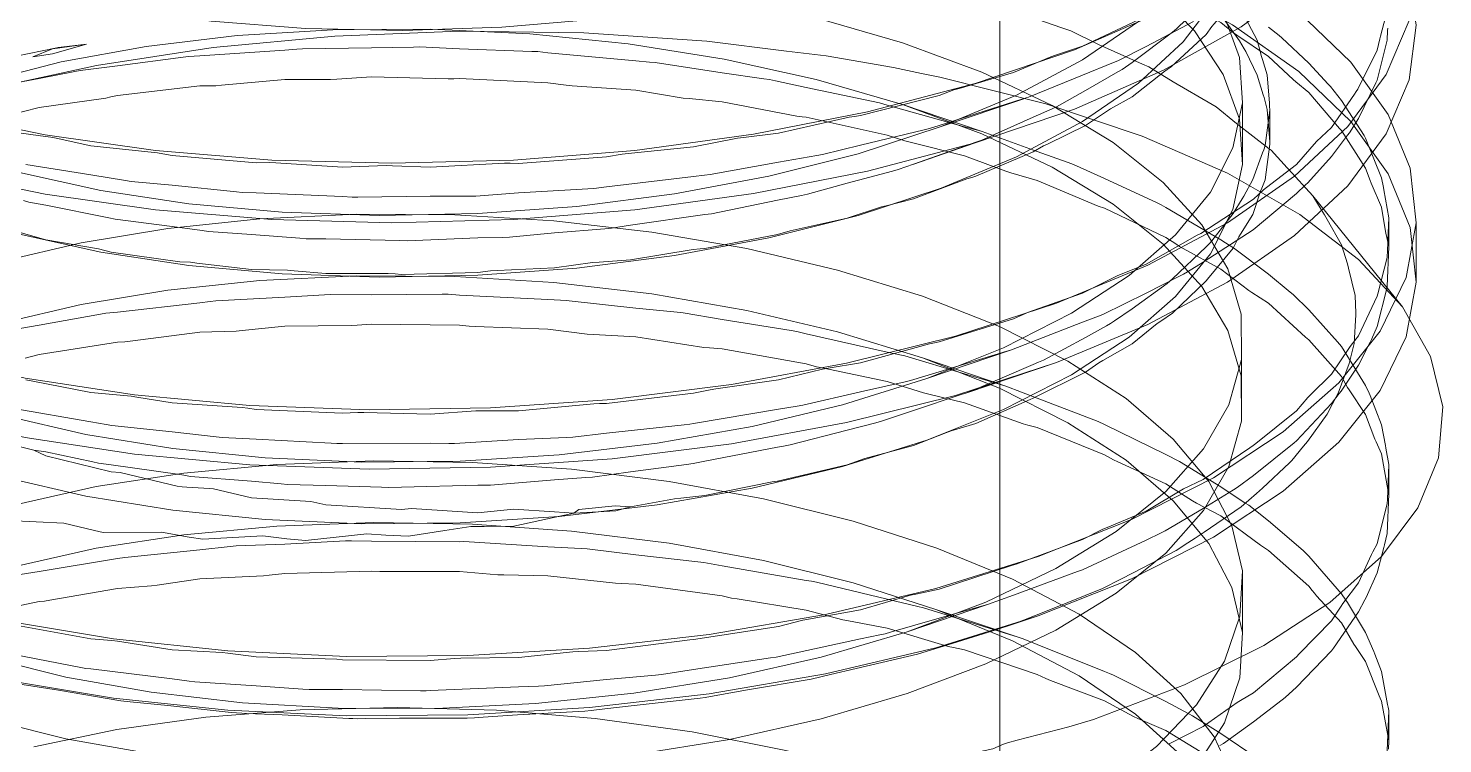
# Model space of a CAD drawing. Header units: millimetres. Extents: x 6 to 294, y 6 to 294.
# Drawn here: x 117.94 to 125.8, y 135.1 to 139.08 of the extents above; entities that cross this region are included whole.
import ezdxf

# ---------------------------------------------------------------- set-up
doc = ezdxf.new("R2010")
doc.units = ezdxf.units.MM
doc.linetypes.add('HIDDEN', pattern=[3, 2, -1])
doc.layers.add('M-VIEW', color=7, linetype='CONTINUOUS', lineweight=0)
doc.layers.add('M-VIEW-HIDD', color=8, linetype='HIDDEN', lineweight=0)

msp = doc.modelspace()

# ---------------------------------------------------------------- linework, layer by layer
at = {"layer": 'M-VIEW', "lineweight": 0}
msp.add_line((123.3368, 134.013), (123.3368, 139.7624), dxfattribs=at)
at = {"layer": 'M-VIEW-HIDD', "lineweight": 0}
for p, q in [((123.0113, 138.5295), (123.4697, 138.6839)), ((122.7967, 138.6523), (123.2395, 138.5011)), ((124.6858, 138.3189), (124.6858, 138.6615)), ((124.8377, 138.4323), (124.8377, 138.6202)), ((122.8586, 138.3203), (123.2003, 138.4383)), ((125.0753, 138.1453), (125.5738, 137.5276)), ((125.4973, 137.8608), (125.4973, 138.0221)), ((125.6493, 137.6646), (125.6493, 137.9941)), ((122.9317, 137.1304), (123.4028, 137.2896)), ((122.9067, 137.2447), (123.3699, 137.0879)), ((123.1538, 137.0509), (123.6523, 137.2185)), ((124.68, 136.8926), (124.68, 137.2351)), ((125.4973, 136.487), (125.4973, 136.6528)), ((124.6847, 135.7189), (124.6847, 136.0615)), ((122.8223, 135.7224), (123.2694, 135.8748)), ((122.9867, 135.8458), (123.4386, 135.6935)), ((123.4177, 135.7668), (123.551, 135.8117)), ((125.4973, 135.1184), (125.4973, 135.2858))]:
    msp.add_line(p, q, dxfattribs=at)
for points in [[(120.4281, 141.8435), (121.1035, 141.8006), (121.7685, 141.7219), (122.4116, 141.6081), (123.0217, 141.4608), (123.5884, 141.282), (124.1018, 141.0743), (124.553, 140.8407), (124.9344, 140.5849), (125.2394, 140.3107), (125.4626, 140.0224), (125.6002, 139.7244), (125.6498, 139.4214), (125.6107, 139.1182), (125.4834, 138.8193), (125.2702, 138.5296), (124.9748, 138.2535), (124.6021, 137.9953)], [(124.355, 138.9992), (124.5364, 139.2393), (124.6481, 139.4873), (124.688, 139.7394), (124.6556, 139.9916), (124.5513, 140.2402), (124.377, 140.4813), (124.1358, 140.7113), (123.8316, 140.9267), (123.4699, 141.1242), (123.0569, 141.301), (122.5997, 141.4545), (122.1061, 141.5824), (121.5849, 141.6832), (121.0448, 141.7556), (120.4954, 141.7988), (119.946, 141.8125), (119.4063, 141.797)], [(120.4281, 141.514), (121.1035, 141.4711), (121.7685, 141.3923), (122.4116, 141.2786), (123.0217, 141.1312), (123.5884, 140.9524), (124.1018, 140.7447), (124.553, 140.5112), (124.9344, 140.2554), (125.2394, 139.9812), (125.4626, 139.6929), (125.6002, 139.3949), (125.6498, 139.0919), (125.6107, 138.7886), (125.4834, 138.4898), (125.2702, 138.2001), (124.9748, 137.924), (124.6021, 137.6658)], [(117.9961, 139.275), (118.4581, 139.1819), (118.9555, 139.1145), (119.4795, 139.0744), (120.0211, 139.063), (120.5711, 139.0807), (121.1198, 139.1279), (121.6578, 139.2043), (122.1758, 139.3089), (122.6648, 139.4405), (123.1164, 139.5973), (123.5228, 139.7771), (123.8769, 139.9772), (124.1727, 140.1948), (124.405, 140.4265), (124.5698, 140.6689), (124.6643, 140.9182), (124.6868, 141.1707)], [(123.7349, 137.4928), (124.0548, 137.7025), (124.3137, 137.9278), (124.5071, 138.1651), (124.6319, 138.4109), (124.6858, 138.6615), (124.668, 138.913), (124.5786, 139.1617), (124.4193, 139.4037), (124.1928, 139.6355), (123.903, 139.8534), (123.5548, 140.0544), (123.1542, 140.2353), (122.7082, 140.3937), (122.2242, 140.5272), (121.7107, 140.6341), (121.1764, 140.713)], [(125.0969, 138.4459), (125.1795, 138.5244), (125.3072, 138.7095), (125.3171, 138.7242), (125.3266, 138.7361), (125.4332, 138.9538), (125.4476, 139.0162), (125.4515, 139.0309), (125.4893, 139.1714), (125.4941, 139.3119), (125.4946, 139.3262), (125.4973, 139.3933), (125.4598, 139.6051), (125.4572, 139.6175), (125.3694, 139.8323), (125.332, 139.8977), (125.3227, 139.912), (125.2347, 140.0438), (125.1234, 140.1801), (125.1109, 140.1933), (125.0543, 140.2519), (124.8397, 140.4473), (124.8301, 140.4548)], [(123.7349, 137.1502), (124.0548, 137.36), (124.3137, 137.5852), (124.5071, 137.8225), (124.6319, 138.0683), (124.6858, 138.3189), (124.668, 138.5704), (124.5786, 138.8191), (124.4193, 139.0611), (124.1928, 139.2929), (123.903, 139.5108), (123.5548, 139.7118), (123.1542, 139.8927), (122.7082, 140.0511), (122.2242, 140.1846), (121.7107, 140.2915), (121.1764, 140.3705)], [(116.4864, 138.9237), (116.9439, 138.7498), (117.4627, 138.602), (118.0338, 138.4833), (118.6475, 138.3964), (119.2931, 138.3432), (119.9596, 138.3251), (120.6353, 138.3429), (121.3088, 138.3968), (121.9683, 138.4864), (122.6024, 138.6106), (123.2003, 138.7678), (123.7517, 138.9558), (124.2469, 139.1718), (124.6776, 139.4125), (125.0362, 139.6744), (125.3166, 139.9534), (125.5139, 140.2451)], [(122.5288, 140.2126), (123.1316, 140.0593), (123.689, 139.8748), (124.1914, 139.662), (124.6301, 139.424), (124.9976, 139.1645), (125.2876, 138.8873), (125.495, 138.5968), (125.6162, 138.2975), (125.6493, 137.9941), (125.5935, 137.6913), (125.4499, 137.3939), (125.221, 137.1064), (124.9106, 136.8333), (124.5242, 136.5789), (124.0683, 136.3471), (123.551, 136.1412), (122.981, 135.9645)], [(124.8229, 139.9925), (124.833, 139.865), (124.8343, 139.849), (124.8377, 139.8002), (124.8095, 139.6042), (124.8029, 139.5883), (124.7421, 139.4119), (124.7023, 139.3489), (124.6928, 139.3341), (124.6327, 139.2228), (124.5281, 139.0998), (124.515, 139.0847), (124.4836, 139.0415), (124.2887, 138.8605), (124.2673, 138.8469), (124.2472, 138.8315), (124.0719, 138.6943), (123.9513, 138.6272)], [(116.4864, 138.5942), (116.9439, 138.4202), (117.4627, 138.2724), (118.0338, 138.1538), (118.6475, 138.0669), (119.2931, 138.0137), (119.9596, 137.9955), (120.6353, 138.0134), (121.3088, 138.0673), (121.9683, 138.1569), (122.6024, 138.2811), (123.2003, 138.4383), (123.7517, 138.6263), (124.2469, 138.8422), (124.6776, 139.083), (125.0362, 139.3449), (125.3166, 139.6239), (125.5139, 139.9156)], [(122.5288, 139.8831), (123.1316, 139.7297), (123.689, 139.5453), (124.1914, 139.3325), (124.6301, 139.0945), (124.9976, 138.8349), (125.2876, 138.5578), (125.495, 138.2673), (125.6162, 137.968), (125.6493, 137.6646), (125.5935, 137.3618), (125.4499, 137.0644), (125.221, 136.7769), (124.9106, 136.5038), (124.5242, 136.2494), (124.0683, 136.0175), (123.551, 135.8117), (122.981, 135.635)], [(122.6688, 139.8577), (122.6974, 139.8528), (123.1403, 139.7343), (123.2395, 139.6954), (123.2673, 139.6865), (123.5438, 139.6015), (123.7629, 139.5047), (123.7888, 139.4953), (123.918, 139.4501), (124.2338, 139.292), (124.2592, 139.2815), (124.5642, 139.1064), (124.6349, 139.0501), (124.6533, 139.0375), (124.8301, 138.9193)], [(122.3419, 139.4555), (122.6317, 139.3991), (122.7159, 139.3823), (122.8971, 139.3273), (123.1787, 139.253), (123.2454, 139.2352), (123.4145, 139.1699), (123.6812, 139.0779), (123.7312, 139.0605)], [(116.8317, 138.6978), (117.1285, 138.5378), (117.4836, 138.3954), (117.8908, 138.2733), (118.3431, 138.1743), (118.8327, 138.1006), (119.351, 138.0538), (119.8893, 138.0353), (120.4381, 138.046), (120.988, 138.0861), (121.5294, 138.1555), (122.0531, 138.2534), (122.5499, 138.3786), (123.0113, 138.5295), (123.4293, 138.704), (123.7966, 138.8995), (124.107, 139.1131), (124.355, 139.3418)], [(117.9144, 138.1185), (117.944, 138.1101), (118.0382, 138.0923), (118.3874, 138.0229), (118.4232, 138.0153), (118.7823, 137.9687), (118.9063, 137.9513), (118.9413, 137.946), (119.1811, 137.9301), (119.4484, 137.9091), (119.4843, 137.9059), (119.5925, 137.9052), (120.0043, 137.8971), (120.0449, 137.8956), (120.4375, 137.9105), (120.5765, 137.914), (120.6139, 137.9146), (120.863, 137.9384), (121.1437, 137.9619), (121.1807, 137.9647), (121.285, 137.9808), (121.6994, 138.0404), (121.7363, 138.045), (122.1022, 138.1208), (122.235, 138.1471), (122.2689, 138.1536), (122.4897, 138.2144), (122.7403, 138.2822), (122.7727, 138.2906), (122.8579, 138.3205), (123.2035, 138.442), (123.2378, 138.4537), (123.523, 138.5807), (123.6271, 138.6281), (123.6525, 138.6393), (123.8134, 138.729), (123.9934, 138.8339), (124.0161, 138.8469), (124.0719, 138.8858), (124.296, 139.0536), (124.3191, 139.0722), (124.4836, 139.2333)], [(124.5314, 139.1953), (124.669, 139.0061), (124.6942, 138.9616), (124.7029, 138.9466), (124.7665, 138.8151), (124.8003, 138.7057), (124.8052, 138.6902), (124.8229, 138.6236)], [(124.6873, 139.1588), (124.7665, 139.0091), (124.791, 138.9179), (124.7959, 138.9026), (124.8229, 138.8166)], [(117.8597, 138.4983), (118.0353, 138.4744), (118.0652, 138.4706), (118.0952, 138.4645), (118.2886, 138.4228), (118.6573, 138.3825), (118.6869, 138.3774), (118.7387, 138.3677), (119.2059, 138.3282), (119.2824, 138.3289), (119.3149, 138.3272), (119.6855, 138.3045), (119.929, 138.3123), (119.963, 138.3113), (120.173, 138.3032), (120.5848, 138.3254), (120.6167, 138.3251), (120.6636, 138.3244), (121.1526, 138.3616), (121.2394, 138.3764), (121.2723, 138.38), (121.6354, 138.4161), (121.8806, 138.4642), (121.9135, 138.4686), (122.1072, 138.4925), (122.4995, 138.5806), (122.529, 138.5853), (122.5635, 138.5905), (123, 138.7021), (123.0825, 138.7329), (123.1107, 138.7414), (123.4124, 138.8291), (123.6199, 138.9162), (123.6466, 138.9254), (123.7967, 138.975), (124.107, 139.1223)], [(117.9266, 138.3189), (118.2886, 138.262), (118.4804, 138.2299), (118.5118, 138.2249), (118.7387, 138.2042), (119.0975, 138.167), (119.1292, 138.164), (119.2059, 138.1617), (119.6855, 138.1409), (119.7395, 138.1379), (119.7714, 138.1364), (120.173, 138.1424), (120.3919, 138.1429), (120.4262, 138.1433), (120.6636, 138.1605), (121.0492, 138.1837), (121.0822, 138.186), (121.1526, 138.1952), (121.6354, 138.2528), (121.697, 138.2594), (121.7281, 138.2631), (122.1072, 138.3317), (122.32, 138.3682), (122.3519, 138.374), (122.5635, 138.4262), (122.9167, 138.511), (122.946, 138.5184), (123, 138.5356), (123.4124, 138.6661), (123.4702, 138.6843), (123.4957, 138.6926), (123.7967, 138.8141), (123.9683, 138.8843), (123.993, 138.8948), (124.1493, 138.9739), (124.4127, 139.112)], [(122.345, 135.5821), (122.8223, 135.7224), (123.2594, 135.8873), (123.6488, 136.0743), (123.9839, 136.2807), (124.2587, 136.5034), (124.4685, 136.7392), (124.6098, 136.9843), (124.68, 137.2351), (124.678, 137.4878), (124.6038, 137.7384), (124.4586, 137.9831), (124.2451, 138.2182), (123.9668, 138.4401), (123.6285, 138.6455), (123.2363, 138.8314), (122.7967, 138.9949), (122.3174, 139.1338)], [(124.3578, 136.5165), (124.4668, 136.5688), (124.7258, 136.7448), (124.7437, 136.7573), (124.7593, 136.7695), (124.9844, 136.9504), (125.0481, 137.0242), (125.0617, 137.0378), (125.1795, 137.1535), (125.2788, 137.3018), (125.289, 137.315), (125.3296, 137.3664), (125.4332, 137.5869), (125.4366, 137.6002), (125.4893, 137.8025), (125.492, 137.8827), (125.4925, 137.8974), (125.4973, 138.0221), (125.4706, 138.1772), (125.4679, 138.191), (125.4572, 138.2439), (125.3694, 138.4657), (125.3606, 138.4796), (125.2347, 138.6748), (125.1741, 138.7514), (125.1616, 138.7652), (125.0543, 138.8805), (124.904, 139.0222), (124.8888, 139.0346), (124.8301, 139.081)], [(124.3578, 137.7098), (124.3795, 137.7233), (124.4668, 137.7767), (124.7437, 137.9561), (124.9844, 138.1576), (125.0349, 138.2049), (125.0481, 138.2176), (125.1795, 138.3637), (125.2684, 138.481), (125.2788, 138.4951), (125.3296, 138.5738), (125.4262, 138.7713), (125.4332, 138.7861), (125.4893, 139.0097), (125.4914, 139.0622), (125.492, 139.0761)], [(115.34, 137.3968), (115.5421, 137.6665), (115.8291, 137.9232), (116.196, 138.1625), (116.6365, 138.3802), (117.1431, 138.5727), (117.7071, 138.7366), (118.319, 138.8692), (118.9681, 138.9682), (119.6435, 139.0319), (120.3335, 139.0592), (121.0264, 139.0496), (121.7103, 139.0033), (122.1521, 138.9485), (122.3728, 138.9227), (122.7472, 138.8565), (122.9019, 138.8233), (123.0045, 138.8043), (123.5928, 138.6551), (124.1281, 138.476)], [(116.41, 137.3778), (116.3271, 137.5705), (116.3164, 137.7657), (116.3779, 137.9595), (116.5107, 138.1482), (116.7125, 138.3279), (116.9797, 138.495), (117.3077, 138.6461), (117.6909, 138.7782), (118.1227, 138.8885), (118.5956, 138.9745), (119.1013, 139.0344), (119.6313, 139.0664), (120.1763, 139.0697), (120.7268, 139.0436), (121.2734, 138.9881), (121.8067, 138.9037), (122.3174, 138.7913)], [(116.8317, 138.3552), (117.1285, 138.1953), (117.4836, 138.0528), (117.8908, 137.9308), (118.3431, 137.8318), (118.8327, 137.758), (119.351, 137.7112), (119.8893, 137.6928), (120.4381, 137.7034), (120.988, 137.7435), (121.5294, 137.8129), (122.0531, 137.9108), (122.5499, 138.036), (123.0113, 138.1869), (123.4293, 138.3614), (123.7966, 138.5569), (124.107, 138.7705), (124.355, 138.9992)], [(123.7312, 139.0605), (123.8858, 138.9852), (124.1301, 138.8763), (124.1647, 138.8607), (124.2996, 138.777), (124.5167, 138.6512), (124.5381, 138.6387), (124.6513, 138.5472), (124.8339, 138.4062), (124.8445, 138.398), (124.9327, 138.3006), (124.9401, 138.2925), (125.0753, 138.1453), (125.1222, 138.0691), (125.1406, 138.0384), (125.1556, 138.0124), (125.2357, 137.8723), (125.2688, 137.7673), (125.2748, 137.7436), (125.3114, 137.5919), (125.3151, 137.4927), (125.3148, 137.4839), (125.3053, 137.3238), (125.3015, 137.309), (125.2784, 137.2129), (125.2167, 137.0485), (125.2056, 137.028), (125.1857, 136.9901), (125.1547, 136.9329), (125.0466, 136.7794), (125.0249, 136.7539), (124.9598, 136.6747), (124.9458, 136.6609), (124.7972, 136.5206), (124.7622, 136.491), (124.6778, 136.4175), (124.4723, 136.2765), (124.4216, 136.2438), (124.3814, 136.2172), (124.3164, 136.1753), (124.0771, 136.0508), (124.0087, 136.0165), (123.9066, 135.9637), (123.6179, 135.8474), (123.5305, 135.8127), (123.4177, 135.7668), (123.3043, 135.7305), (123.1026, 135.6683), (122.8802, 135.5992)], [(118.2643, 138.9862), (118.1061, 138.9675), (118.0893, 138.9656), (117.7999, 138.9055), (117.5725, 138.8629), (117.5389, 138.8568), (117.2778, 138.7833), (117.0796, 138.7298), (117.0473, 138.7211), (116.8183, 138.6361), (116.6738, 138.5813), (116.623, 138.5623), (116.4283, 138.4678), (116.3226, 138.4111), (116.2961, 138.3973), (116.272, 138.3842), (116.1135, 138.2822), (116.0435, 138.2262), (116.0031, 138.1946), (115.8783, 138.0837), (115.8397, 138.0306), (115.8115, 137.9916), (115.7256, 137.8767)], [(117.6639, 138.7329), (118, 138.7963), (118.1986, 138.8357), (118.2291, 138.8414), (118.4365, 138.8662), (118.8004, 138.9141), (118.8311, 138.9178), (118.8928, 138.9213), (119.3646, 138.954), (119.4318, 138.9595), (119.4637, 138.9617), (119.8474, 138.9657), (120.0797, 138.971), (120.114, 138.9714), (120.3364, 138.9609), (120.7378, 138.9468), (120.7706, 138.9454), (120.827, 138.9395), (121.3145, 138.8941), (121.3907, 138.8878), (121.4226, 138.8849), (121.7941, 138.8281), (122.0255, 138.795), (122.0582, 138.79), (122.0906, 138.7827), (122.2613, 138.7459), (122.6688, 138.6609)], [(117.965, 138.9172), (118.0748, 138.9337), (118.2643, 138.9862)], [(117.965, 138.9172), (118.0748, 138.9602), (118.2643, 138.9862)], [(122.7004, 135.713), (122.7307, 135.722), (123, 135.7989), (123.2694, 135.8748), (123.4124, 135.9269), (123.7694, 136.0577), (123.7967, 136.0682), (124.1493, 136.2324), (124.2335, 136.2727), (124.2552, 136.2834), (124.4668, 136.4075), (124.6354, 136.5117), (124.6548, 136.524), (124.746, 136.5916), (124.9724, 136.7736), (124.9844, 136.7834), (125.1795, 136.9921), (125.2223, 137.0463), (125.2326, 137.0597), (125.3296, 137.2048), (125.3943, 137.3322), (125.4015, 137.3467), (125.4332, 137.4197), (125.4876, 137.6293), (125.4896, 137.6425), (125.4973, 137.8608), (125.4851, 137.9217), (125.4823, 137.9358), (125.4572, 138.0823), (125.4006, 138.2149), (125.3945, 138.2295), (125.3694, 138.2982), (125.2358, 138.5066), (125.2249, 138.5183), (125.0543, 138.7193), (124.9814, 138.7775), (124.9659, 138.7902), (124.8301, 138.9193)], [(117.826, 138.5915), (118, 138.6355), (118.3702, 138.6879), (118.3985, 138.6938), (118.4365, 138.7022), (118.8928, 138.7548), (118.9818, 138.7564), (119.014, 138.759), (119.3646, 138.7908), (119.6197, 138.7898), (119.6534, 138.7918), (119.8474, 138.8048), (120.2721, 138.7939), (120.3036, 138.795), (120.3364, 138.7964), (120.827, 138.773), (120.9288, 138.7587), (120.9622, 138.756), (121.3145, 138.7312), (121.5776, 138.6877), (121.611, 138.6843), (121.7941, 138.6672), (122.2092, 138.5877), (122.2391, 138.5839), (122.2613, 138.5812), (122.7114, 138.4822), (122.8097, 138.4496), (122.8392, 138.4419), (123.1403, 138.3661), (123.3699, 138.2807), (123.3979, 138.2723), (123.5438, 138.2304), (123.8839, 138.0877), (123.918, 138.0765), (124.2592, 137.9139), (124.3148, 137.8773), (124.3352, 137.8636)], [(122.345, 135.2395), (122.8223, 135.3799), (123.2594, 135.5447), (123.6488, 135.7317), (123.9839, 135.9381), (124.2587, 136.1609), (124.4685, 136.3966), (124.6098, 136.6417), (124.68, 136.8926), (124.678, 137.1452), (124.6038, 137.3958), (124.4586, 137.6405), (124.2451, 137.8756), (123.9668, 138.0975), (123.6285, 138.3029), (123.2363, 138.4888), (122.7967, 138.6523), (122.3174, 138.7913)], [(124.8229, 138.8166), (124.8343, 138.6592), (124.8357, 138.6435), (124.8377, 138.6202), (124.8106, 138.4244), (124.8029, 138.4001), (124.7968, 138.3837), (124.7421, 138.2351), (124.6928, 138.1427), (124.6833, 138.1278), (124.6327, 138.0468), (124.515, 137.8951), (124.5012, 137.8803), (124.4836, 137.8611), (124.296, 137.6831), (124.2673, 137.6585), (124.0719, 137.517), (123.9738, 137.4507), (123.9513, 137.4358)], [(117.8884, 137.9429), (118.0382, 137.8996), (118.331, 137.8499), (118.3647, 137.8411), (118.4002, 137.8321), (118.7823, 137.778), (118.8413, 137.7756), (118.8769, 137.7711), (119.1811, 137.736), (119.3811, 137.7322), (119.4168, 137.7287), (119.5925, 137.7127), (119.939, 137.7139), (119.9783, 137.7109), (120.0127, 137.7086), (120.4375, 137.7194), (120.5071, 137.7276), (120.545, 137.7291), (120.863, 137.7442), (121.0748, 137.774), (121.1115, 137.7763), (121.285, 137.7885), (121.6332, 137.8462), (121.6723, 137.8495), (121.6994, 137.852), (122.1022, 137.9295), (122.1717, 137.9501), (122.2061, 137.9574), (122.4897, 138.0202), (122.6803, 138.0838), (122.7123, 138.0916), (122.8579, 138.1285), (123.1538, 138.2396), (123.1865, 138.2487), (123.2035, 138.2536), (123.523, 138.3892), (123.5796, 138.4223), (123.6053, 138.4343), (123.8134, 138.5348), (123.9513, 138.6272)], [(124.8229, 138.6236), (124.8366, 138.4453), (124.8377, 138.4323), (124.8106, 138.2343), (124.7918, 138.1863), (124.7857, 138.1712), (124.7421, 138.0411), (124.6749, 137.9313), (124.6654, 137.916), (124.6327, 137.8539), (124.4916, 137.6827), (124.4836, 137.6732), (124.296, 137.4927), (124.2308, 137.4487), (124.211, 137.4357), (124.0719, 137.3233), (123.909, 137.2292), (123.8864, 137.2165), (123.8134, 137.166), (123.523, 137.0204), (123.505, 137.0143), (123.2035, 136.8811), (123.0975, 136.8488), (123.067, 136.8398), (123.0371, 136.8284), (122.8579, 136.7583), (122.5879, 136.6857)], [(122.6688, 138.6609), (122.7114, 138.6488), (123.1403, 138.5287), (123.2125, 138.5088), (123.2395, 138.5011), (123.5438, 138.3914), (123.7367, 138.3216), (123.7629, 138.3118), (123.918, 138.2416), (124.2112, 138.1055), (124.2338, 138.0947), (124.2592, 138.0804), (124.5642, 137.9004), (124.617, 137.8675), (124.6349, 137.856), (124.8301, 137.7091)], [(117.9266, 137.1232), (117.9556, 137.1178), (118.2886, 137.0526), (118.5118, 137.0322), (118.5433, 137.0273), (118.7387, 136.9946), (119.1292, 136.9685), (119.1597, 136.9645), (119.2059, 136.958), (119.6855, 136.9369), (119.7714, 136.9411), (119.8046, 136.9407), (120.173, 136.9328), (120.4262, 136.9506), (120.4604, 136.951), (120.6636, 136.9511), (121.0822, 136.9901), (121.1139, 136.9911), (121.1526, 136.992), (121.6354, 137.0483), (121.7281, 137.0681), (121.7603, 137.0729), (122.1072, 137.1219), (122.3519, 137.1813), (122.3837, 137.1869), (122.5635, 137.217), (122.946, 137.3221), (122.974, 137.3279), (123, 137.333), (123.4124, 137.4612), (123.4957, 137.4979), (123.522, 137.5075), (123.7967, 137.6042), (123.993, 137.702), (124.0175, 137.7121), (124.1493, 137.765), (124.4339, 137.9267), (124.4541, 137.9363), (124.746, 138.1257), (124.8025, 138.1777), (124.8189, 138.1908), (124.9844, 138.3194), (125.0969, 138.4459)], [(124.1281, 138.476), (124.6014, 138.2699), (125.0044, 138.0405), (125.3304, 137.7916), (125.5738, 137.5276), (125.7303, 137.2529), (125.7974, 136.9722), (125.7738, 136.6904), (125.66, 136.4123), (125.4579, 136.1425), (125.1709, 135.8858), (124.804, 135.6466), (124.3635, 135.4288), (123.8569, 135.2363), (123.7197, 135.1965), (123.4329, 135.1219), (123.3799, 135.1059), (123.3579, 135.0996), (123.2984, 135.074), (123.1441, 135.0402), (122.681, 134.9398), (122.0319, 134.8408)], [(115.5209, 138.2395), (115.7362, 138.0074), (116.0336, 137.789), (116.4081, 137.5886), (116.8532, 137.4102), (117.3611, 137.2572), (117.9232, 137.1329), (118.5297, 137.0399), (119.1701, 136.9802), (119.8336, 136.9554), (120.5085, 136.9665), (121.1832, 137.0136), (121.8462, 137.0966), (122.486, 137.2145), (123.0915, 137.3656), (123.6523, 137.548), (124.1588, 137.759), (124.6021, 137.9953)], [(116.4035, 136.9779), (116.5532, 137.1648), (116.7711, 137.3417), (117.0535, 137.5053), (117.3954, 137.6521), (117.791, 137.7792), (118.2334, 137.8838), (118.7149, 137.9637), (119.2274, 138.0169), (119.7618, 138.0421), (120.309, 138.0383), (120.8595, 138.0051), (121.4037, 137.9426), (121.9324, 137.8513), (122.4363, 137.7323), (122.9067, 137.5873), (123.3355, 137.4181), (123.7154, 137.2273)], [(115.5209, 137.91), (115.7362, 137.6779), (116.0336, 137.4595), (116.4081, 137.2591), (116.8532, 137.0806), (117.3611, 136.9277), (117.9232, 136.8034), (118.5297, 136.7103), (119.1701, 136.6507), (119.8336, 136.6259), (120.5085, 136.637), (121.1832, 136.6841), (121.8462, 136.7671), (122.486, 136.8849), (123.0915, 137.0361), (123.6523, 137.2185), (124.1588, 137.4294), (124.6021, 137.6658)], [(124.8301, 137.5481), (124.7378, 137.607), (124.7195, 137.619), (124.5642, 137.738), (124.3562, 137.8518), (124.3352, 137.8636)], [(116.4035, 136.6354), (116.5532, 136.8222), (116.7711, 136.9991), (117.0535, 137.1627), (117.3954, 137.3096), (117.791, 137.4366), (118.2334, 137.5413), (118.7149, 137.6211), (119.2274, 137.6744), (119.7618, 137.6995), (120.309, 137.6958), (120.8595, 137.6625), (121.4037, 137.6), (121.9324, 137.5087), (122.4363, 137.3898), (122.9067, 137.2447), (123.3355, 137.0756), (123.7154, 136.8847)], [(116.41, 137.7203), (116.5636, 137.534), (116.7852, 137.3577), (117.071, 137.1949), (117.4161, 137.0491), (117.8144, 136.9232), (118.2592, 136.8199), (118.7427, 136.7415), (119.2566, 136.6898), (119.792, 136.6662), (120.3396, 136.6716), (120.89, 136.7065), (121.4336, 136.7706), (121.9611, 136.8635), (122.4634, 136.9839), (122.9317, 137.1304), (123.358, 137.3008), (123.7349, 137.4928)], [(117.8597, 136.9634), (118.2886, 136.8899), (118.3738, 136.8744), (118.404, 136.8692), (118.7387, 136.8341), (118.9846, 136.8054), (119.0173, 136.8019), (119.2059, 136.7937), (119.6234, 136.7702), (119.655, 136.7688), (119.6855, 136.7692), (120.173, 136.7703), (120.2756, 136.7693), (120.3087, 136.7693), (120.6636, 136.7905), (120.9309, 136.8032), (120.9651, 136.8052), (121.1526, 136.8273), (121.5828, 136.8731), (121.6144, 136.8768), (121.6354, 136.8805), (122.1072, 136.9598), (122.2117, 136.9763), (122.2426, 136.9815), (122.5635, 137.0564), (122.8109, 137.1123), (122.8414, 137.1195), (123, 137.1678), (123.376, 137.2813), (123.4028, 137.2896), (123.7967, 137.4423), (123.8845, 137.4767), (123.9085, 137.4864), (124.1493, 137.6042), (124.3357, 137.6983), (124.3578, 137.7098)], [(124.2774, 135.1015), (124.4668, 135.1973), (124.6548, 135.3306), (124.6739, 135.3421), (124.746, 135.3844), (124.9844, 135.584), (124.9997, 135.6004), (125.1795, 135.7844), (125.2326, 135.8665), (125.2431, 135.8806), (125.3296, 135.9946), (125.4015, 136.1531), (125.4085, 136.1666), (125.4332, 136.2128), (125.4893, 136.4358), (125.4901, 136.4586), (125.4973, 136.6528), (125.4823, 136.7427), (125.4795, 136.7574), (125.4572, 136.8721), (125.3945, 137.0357), (125.3886, 137.0492), (125.3694, 137.0918), (125.2347, 137.3078), (125.2249, 137.3206), (125.213, 137.3341), (125.0543, 137.511), (124.9659, 137.5972), (124.9502, 137.6104), (124.8301, 137.7091)], [(115.4162, 137.6478), (115.3522, 137.4026), (115.3769, 137.1564), (115.49, 136.9138), (115.6894, 136.6797), (115.9718, 136.4584), (116.3323, 136.2543), (116.7647, 136.0715), (117.2615, 135.9135), (117.8141, 135.7836), (118.413, 135.6845), (119.048, 135.6184), (119.7079, 135.587), (120.3816, 135.5913), (121.0572, 135.6317), (121.7233, 135.7081), (122.3683, 135.8195), (122.981, 135.9645)], [(116.2356, 137.5968), (116.263, 137.5645), (116.2765, 137.5492), (116.3491, 137.4787), (116.4344, 137.3964), (116.4953, 137.3511), (116.666, 137.2344), (116.7018, 137.2091), (116.7788, 137.1684), (116.9961, 137.0578), (117.0326, 137.0386), (117.1238, 137.0031), (117.3765, 136.9056), (117.4208, 136.8881), (117.524, 136.8584), (117.6654, 136.8171), (117.7027, 136.7994), (117.8297, 136.7691), (117.8591, 136.7602), (117.9705, 136.7321)], [(117.7972, 137.3918), (118, 137.4261), (118.3407, 137.4871), (118.3702, 137.4921), (118.4365, 137.4988), (118.8928, 137.5505), (118.9508, 137.5577), (118.9818, 137.5613), (119.3646, 137.5811), (119.586, 137.5953), (119.6197, 137.5971), (119.8474, 137.5956), (120.2392, 137.5979), (120.2721, 137.5977), (120.3364, 137.5936), (120.827, 137.5682), (120.8965, 137.5654), (120.9288, 137.5638), (121.3145, 137.5213), (121.5441, 137.4986), (121.5776, 137.495), (121.7941, 137.4581), (122.178, 137.3965), (122.2092, 137.3912), (122.2613, 137.379), (122.7114, 137.2769), (122.7811, 137.2616), (122.8097, 137.2551), (123.1403, 137.1561), (123.3416, 137.0966), (123.3699, 137.0879), (123.5438, 137.0217), (123.859, 136.9007), (123.8839, 136.8908), (123.918, 136.8744), (124.2592, 136.7077), (124.3352, 136.6693)], [(124.56, 135.0915), (124.5792, 135.1032), (124.746, 135.2226), (124.9053, 135.346), (124.9217, 135.359), (124.9844, 135.4165), (125.1795, 135.6184), (125.1904, 135.6319), (125.3296, 135.8335), (125.3647, 135.9001), (125.3718, 135.914), (125.4332, 136.0509), (125.471, 136.1912), (125.4748, 136.2059), (125.4893, 136.2686), (125.4973, 136.487), (125.4942, 136.502), (125.4572, 136.711), (125.4271, 136.7789), (125.4211, 136.7929), (125.3694, 136.9296), (125.2781, 137.0667), (125.2688, 137.0809), (125.2347, 137.1409), (125.0543, 137.3455), (125.0361, 137.3597), (124.8301, 137.5481)], [(117.9236, 137.2428), (118, 137.2633), (118.4365, 137.3312), (118.4767, 137.3334), (118.507, 137.337), (118.8928, 137.3866), (119.0948, 137.3929), (119.1278, 137.396), (119.3646, 137.4206), (119.7354, 137.4239), (119.7675, 137.4261), (119.8474, 137.4325), (120.3364, 137.426), (120.3896, 137.4204), (120.4224, 137.419), (120.827, 137.4047), (121.0456, 137.3767), (121.0797, 137.3744), (121.3145, 137.3608), (121.6925, 137.3032), (121.7243, 137.3004), (121.7941, 137.2947), (122.2613, 137.2114), (122.3191, 137.1951), (122.3494, 137.1885), (122.7114, 137.1138), (122.9124, 137.05), (122.9424, 137.0426), (123.1403, 136.9956), (123.4665, 136.8792), (123.4931, 136.8717), (123.5438, 136.8579), (123.918, 136.707), (123.9687, 136.6786), (123.9918, 136.6678), (124.2592, 136.5452), (124.4083, 136.4499), (124.4296, 136.4384), (124.5642, 136.3675), (124.7846, 136.2037), (124.8301, 136.1756)], [(117.9705, 136.7321), (118.0382, 136.7235), (118.299, 136.6677), (118.331, 136.6605), (118.4002, 136.6514), (118.7823, 136.5963), (118.8036, 136.593), (118.8413, 136.5868), (119.1811, 136.5596), (119.3454, 136.5444), (119.3811, 136.5408), (119.5925, 136.5365), (119.9017, 136.5263), (119.939, 136.5248), (120.0127, 136.5275), (120.4375, 136.5381), (120.4671, 136.5384), (120.5071, 136.5386), (120.863, 136.5679), (121.0382, 136.5803), (121.0748, 136.5826), (121.285, 136.6122), (121.5963, 136.6528), (121.6332, 136.6572), (121.6994, 136.6706), (122.1022, 136.7485), (122.1355, 136.7546), (122.1717, 136.7609), (122.4897, 136.844), (122.6484, 136.8845), (122.6803, 136.8923), (122.8579, 136.952), (123.1228, 137.0408), (123.1538, 137.0509), (123.2035, 137.0718), (123.523, 137.2085), (123.5526, 137.2214), (123.5796, 137.2328), (123.8134, 137.3587), (123.9289, 137.4235), (123.9513, 137.4358)], [(116.41, 137.3778), (116.5636, 137.1914), (116.7852, 137.0151), (117.071, 136.8524), (117.4161, 136.7065), (117.8144, 136.5807), (118.2592, 136.4773), (118.7427, 136.3989), (119.2566, 136.3472), (119.792, 136.3236), (120.3396, 136.329), (120.89, 136.3639), (121.4336, 136.428), (121.9611, 136.5209), (122.4634, 136.6413), (122.9317, 136.7878), (123.358, 136.9582), (123.7349, 137.1502)], [(121.2066, 133.9995), (121.74, 134.08), (122.2521, 134.1885), (122.7342, 134.3234), (123.1779, 134.4831), (123.5757, 134.6652), (123.9208, 134.8672), (124.2072, 135.086), (124.43, 135.3184), (124.5855, 135.5609), (124.6708, 135.8099), (124.6847, 136.0615), (124.6268, 136.3119), (124.4981, 136.5573), (124.3009, 136.794), (124.0385, 137.0185), (123.7154, 137.2273)], [(122.345, 135.5821), (121.8358, 135.4682), (121.3036, 135.3822), (120.7574, 135.325), (120.2068, 135.2973), (119.6613, 135.2989), (119.1303, 135.3294), (118.6229, 135.3877), (118.148, 135.4723), (117.7138, 135.5813), (117.3277, 135.7123), (116.9964, 135.8625), (116.7257, 136.0288), (116.5202, 136.2079), (116.3835, 136.3961), (116.3179, 136.5898), (116.3246, 136.785), (116.4035, 136.9779)], [(121.2066, 133.6569), (121.74, 133.7374), (122.2521, 133.8459), (122.7342, 133.9808), (123.1779, 134.1405), (123.5757, 134.3227), (123.9208, 134.5246), (124.2072, 134.7434), (124.43, 134.9759), (124.5855, 135.2184), (124.6708, 135.4673), (124.6847, 135.7189), (124.6268, 135.9693), (124.4981, 136.2147), (124.3009, 136.4514), (124.0385, 136.6759), (123.7154, 136.8847)], [(117.9705, 136.7321), (118.0382, 136.7005), (118.4002, 136.6111), (118.4512, 136.6085), (118.7681, 136.5316), (118.7951, 136.5276), (118.8203, 136.5262), (118.9465, 136.5189), (118.9684, 136.5177), (119.1811, 136.4669), (119.5102, 136.4473), (119.5925, 136.4279), (120.0127, 136.4018), (120.0694, 136.4079), (120.4375, 136.3842), (120.6361, 136.4048), (120.863, 136.3896), (120.9701, 136.3818)], [(122.345, 135.2395), (121.8358, 135.1256), (121.3036, 135.0396), (120.7574, 134.9825), (120.2068, 134.9547), (119.6613, 134.9564), (119.1303, 134.9868), (118.6229, 135.0451), (118.148, 135.1298), (117.7138, 135.2387), (117.3277, 135.3697), (116.9964, 135.5199), (116.7257, 135.6862), (116.5202, 135.8653), (116.3835, 136.0535), (116.3179, 136.2472), (116.3246, 136.4424), (116.4035, 136.6354)], [(116.817, 136.0017), (117.1104, 136.1626), (117.4624, 136.3061), (117.8669, 136.4293), (118.3169, 136.5297), (118.8046, 136.6049), (119.3216, 136.6532), (119.859, 136.6733), (120.4075, 136.6642), (120.9575, 136.6258), (121.4997, 136.558), (122.0246, 136.4617), (122.5231, 136.338), (122.9867, 136.1884), (123.4073, 136.0152), (123.7776, 135.8208), (124.0913, 135.6081), (124.3429, 135.3802)], [(121.2847, 136.418), (121.5293, 136.4617), (121.5656, 136.4653), (121.6994, 136.4796), (122.0732, 136.5567), (122.1022, 136.5603), (122.4897, 136.6515), (122.5879, 136.6857)], [(124.8301, 136.3396), (124.7195, 136.4262), (124.7009, 136.4386), (124.5642, 136.528), (124.3352, 136.6693)], [(117.8597, 135.7619), (118.2886, 135.684), (118.404, 135.6751), (118.4351, 135.6706), (118.7387, 135.624), (119.0173, 135.609), (119.0496, 135.6052), (119.2059, 135.5852), (119.655, 135.5712), (119.6855, 135.5684), (120.173, 135.5641), (120.3087, 135.5753), (120.3427, 135.5761), (120.6636, 135.5803), (120.9651, 135.6122), (120.9988, 135.6137), (121.1526, 135.6191), (121.6144, 135.6788), (121.6354, 135.6802), (122.1072, 135.7531), (122.2426, 135.7878), (122.2743, 135.7938), (122.5635, 135.8461), (122.8414, 135.9264), (122.8714, 135.933), (123, 135.96), (123.4028, 136.0912), (123.428, 136.0995), (123.7967, 136.2353), (123.9085, 136.2929), (123.9331, 136.3035), (124.1493, 136.394), (124.3578, 136.5165)], [(120.9701, 136.3818), (120.9988, 136.4034), (121.2005, 136.4239), (121.2847, 136.418)], [(120.9701, 136.3818), (121.0067, 136.3834), (121.2032, 136.3953), (121.2847, 136.418)], [(116.817, 135.6592), (117.1104, 135.82), (117.4624, 135.9635), (117.8669, 136.0867), (118.3169, 136.1871), (118.8046, 136.2623), (119.3216, 136.3106), (119.859, 136.3307), (120.4075, 136.3217), (120.9575, 136.2832), (121.4997, 136.2154), (122.0246, 136.1191), (122.5231, 135.9954), (122.9867, 135.8458), (123.4073, 135.6726), (123.7776, 135.4782), (124.0913, 135.2655), (124.3429, 135.0376)], [(117.8312, 136.3418), (118.1382, 136.3271), (118.3077, 136.2854), (118.3563, 136.2746), (118.6798, 136.2764), (118.8338, 136.249), (118.9095, 136.237), (119.2439, 136.2561), (119.3766, 136.2404), (119.481, 136.2301), (119.8205, 136.267), (119.9273, 136.2602), (120.0531, 136.2546), (120.2546, 136.2856), (120.3992, 136.309), (120.4734, 136.3083), (120.6378, 136.3096), (120.8672, 136.3595), (120.9701, 136.3818)], [(125.4893, 135.0627), (125.4973, 135.2858), (125.4942, 135.3048), (125.4916, 135.3192), (125.4572, 135.5025), (125.4211, 135.6), (125.4149, 135.6145), (125.3694, 135.7196), (125.2688, 135.8867), (125.2598, 135.8997), (125.2347, 135.9351), (125.0543, 136.1441), (125.0361, 136.1625), (125.0213, 136.1755), (124.8301, 136.3396)], [(117.896, 136.0415), (118, 136.0575), (118.4365, 136.1296), (118.4767, 136.1364), (118.8928, 136.1779), (119.0621, 136.1968), (119.0948, 136.2001), (119.3646, 136.2106), (119.7022, 136.2279), (119.7354, 136.2293), (119.8474, 136.2272), (120.3364, 136.2239), (120.3583, 136.224), (120.3896, 136.2239), (120.827, 136.1957), (121.0117, 136.186), (121.0456, 136.1839), (121.3145, 136.151), (121.6596, 136.1124), (121.6925, 136.1084), (121.7941, 136.0899), (122.2613, 136.0087), (122.2902, 136.0039), (122.3191, 135.9989), (122.7114, 135.9046), (122.8825, 135.8646), (122.9124, 135.8573), (123.1403, 135.7859), (123.439, 135.693), (123.4665, 135.6841), (123.5438, 135.6535), (123.918, 135.5037), (123.9466, 135.4921), (123.9687, 135.4828), (124.2592, 135.3358), (124.387, 135.2687), (124.4083, 135.2572), (124.5642, 135.1579), (124.7665, 135.0208)], [(125.0848, 135.9373), (125.073, 135.9528), (125.0543, 135.9769), (124.8301, 136.1756)], [(116.1439, 136.0337), (116.3323, 135.9248), (116.7647, 135.7419), (117.2615, 135.584), (117.8141, 135.4541), (118.413, 135.355), (119.048, 135.2889), (119.7079, 135.2575), (120.3816, 135.2618), (121.0572, 135.3022), (121.7233, 135.3785), (122.3683, 135.4899), (122.981, 135.635)], [(117.5876, 135.8064), (118, 135.8908), (118.0312, 135.8938), (118.06, 135.8986), (118.4365, 135.9643), (118.6243, 135.9778), (118.6562, 135.9822), (118.8928, 136.0169), (119.2473, 136.0341), (119.2789, 136.0376), (119.3646, 136.048), (119.8474, 136.0606), (119.8922, 136.0576), (119.9247, 136.0574), (120.3364, 136.0589), (120.5482, 136.0403), (120.5825, 136.0393), (120.827, 136.0348), (121.2031, 135.993), (121.2356, 135.9914), (121.3145, 135.9881), (121.7941, 135.9233), (121.8464, 135.9111), (121.8776, 135.9058), (122.2613, 135.8442), (122.4647, 135.7904), (122.4962, 135.7842), (122.7114, 135.7437), (123.051, 135.6425), (123.0794, 135.636), (123.1403, 135.6227), (123.5438, 135.487), (123.5933, 135.4636), (123.6184, 135.4537), (123.918, 135.3396), (124.0791, 135.2535), (124.1029, 135.2428), (124.2592, 135.1749), (124.5069, 135.0234)], [(125.4958, 135.0719), (125.4973, 135.1184), (125.4572, 135.3381), (125.4496, 135.3546), (125.444, 135.3673), (125.3694, 135.5589), (125.3126, 135.6414), (125.3032, 135.6554), (125.2347, 135.7724), (125.0971, 135.9236), (125.0848, 135.9373)], [(122.7004, 135.713), (122.6707, 135.7065), (122.5635, 135.6844), (122.0946, 135.5833), (122.0639, 135.5784), (121.6354, 135.514), (121.4583, 135.4856), (121.4245, 135.4822), (121.1526, 135.4579), (120.807, 135.4231), (120.7739, 135.4217), (120.6636, 135.4183), (120.173, 135.3972), (120.1501, 135.396), (120.1181, 135.3962), (119.6855, 135.4025), (119.4999, 135.4029), (119.4663, 135.405), (119.2059, 135.4242), (118.8663, 135.4449), (118.8348, 135.4488), (118.7387, 135.4617), (118.2886, 135.5173), (118.2597, 135.5205), (118.2314, 135.5256), (117.8597, 135.5965)], [(122.8802, 135.5992), (122.5386, 135.5197), (122.397, 135.4857), (122.2894, 135.4597), (121.9363, 135.4007)], [(117.9056, 135.4315), (118.1075, 135.3988), (118.4536, 135.3394), (118.5071, 135.3345), (118.7159, 135.3136), (119.0664, 135.2746), (119.1257, 135.2714), (119.1527, 135.2705), (119.351, 135.2618), (119.72, 135.2415), (119.7428, 135.2413), (119.7696, 135.2408), (119.8119, 135.2426), (120.0018, 135.2445), (120.378, 135.2441), (120.4195, 135.2465), (120.468, 135.25), (120.6571, 135.2621), (121.0319, 135.2818), (121.0668, 135.2856), (121.1428, 135.2952), (121.3056, 135.3144), (121.6732, 135.3541), (121.7006, 135.3586), (121.7908, 135.3752), (121.9363, 135.4007)], [(122.6299, 132.921), (123.0811, 133.0745), (123.4915, 133.2525), (123.8501, 133.4512), (124.1509, 133.6674), (124.3885, 133.8981), (124.559, 134.1398), (124.6593, 134.3887), (124.6877, 134.641), (124.6437, 134.8929), (124.5281, 135.1406), (124.3429, 135.3802)], [(117.9716, 135.0854), (118.4314, 135.1799), (118.927, 135.2488), (119.4498, 135.2904), (119.9907, 135.3035), (120.5404, 135.2873), (121.0895, 135.2418), (121.6283, 135.167), (122.1476, 135.064), (122.6385, 134.9338), (123.0924, 134.7784), (123.5015, 134.5998), (123.8587, 134.4007), (124.1579, 134.184), (124.3938, 133.953), (124.5625, 133.7111), (124.6609, 133.4621), (124.6875, 133.2097)]]:
    msp.add_lwpolyline(points, dxfattribs=at)

doc.saveas('drawing.dxf')
